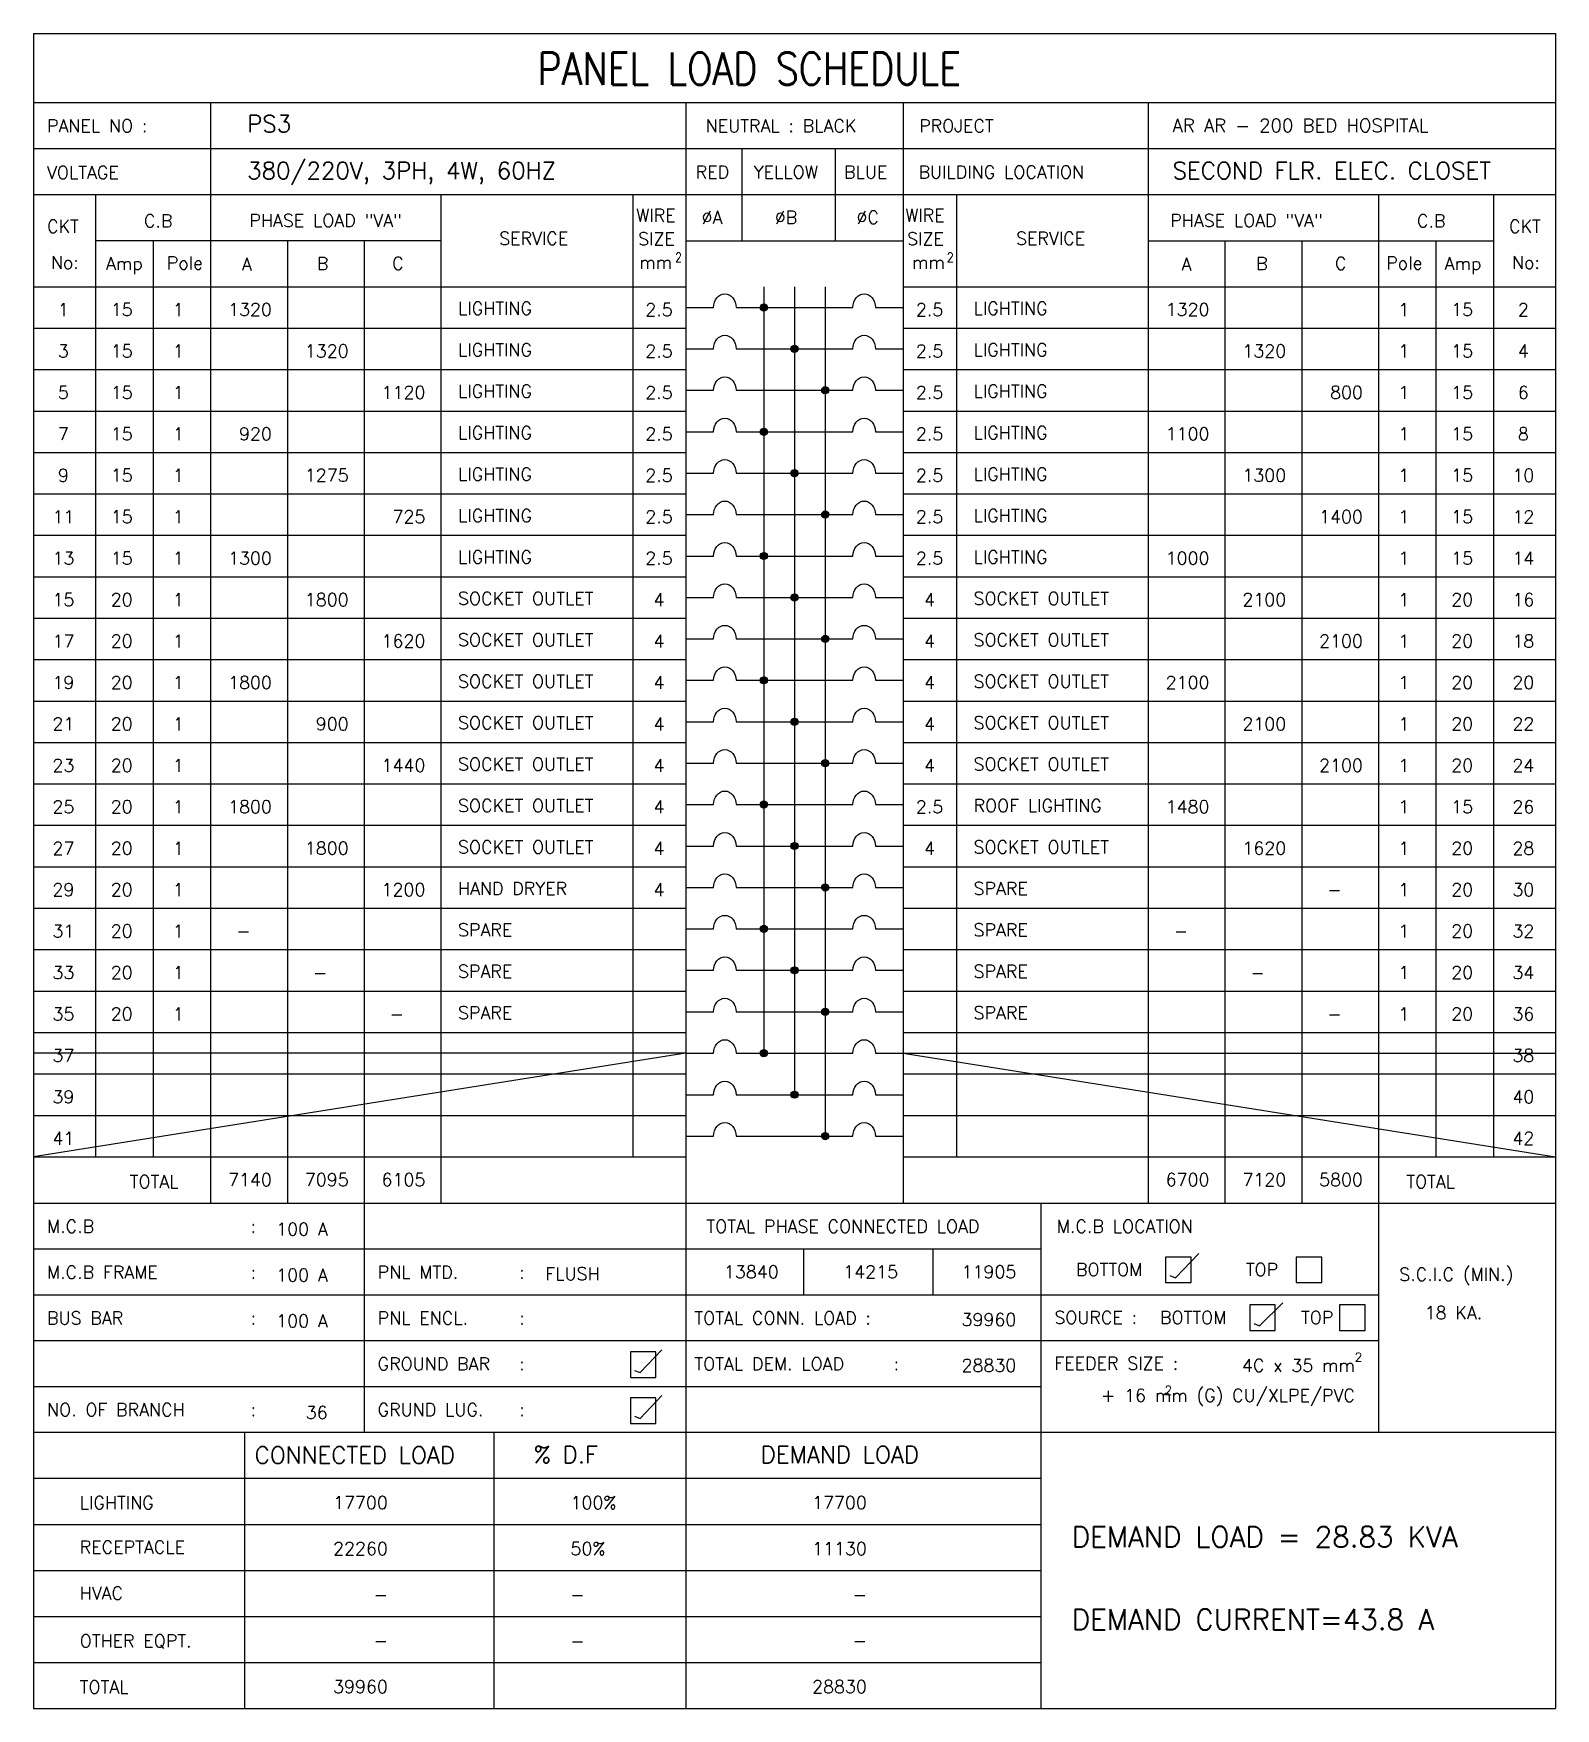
# Model space of a CAD drawing. Extents: x 2982 to 3085, y -78568 to -78488.
# Drawn here: x 2987.52 to 3008.31, y -78512.51 to -78489.63 of the extents above; entities that cross this region are included whole.
import ezdxf
from ezdxf.enums import TextEntityAlignment as Align

# ---------------------------------------------------------------- set-up
doc = ezdxf.new("R2010")
doc.units = 0
doc.header["$MEASUREMENT"] = 0
doc.layers.add('E-TXT', color=2, linetype='CONTINUOUS')
doc.layers.add('PANEL', color=2, linetype='CONTINUOUS')
doc.styles.add('ROMANS', font='ROMANS.shx', dxfattribs={"height": 0.4})
pattern_1 = [(315, (208030.419657, -76456.545153), (0.00864749998874, 0.00864749998874), [])]
pattern_2 = [(315, (208030.419657, -76454.847012), (0.00864749998874, 0.00864749998874), [])]
pattern_3 = [(315, (208030.419657, -76453.14887), (0.00864749998874, 0.00864749998874), [])]
pattern_4 = [(315, (208030.419657, -76451.450729), (0.00864749998874, 0.00864749998874), [])]
pattern_5 = [(315, (208030.419657, -76449.752588), (0.00864749998874, 0.00864749998874), [])]
pattern_6 = [(315, (208030.419657, -76448.054447), (0.00864749998874, 0.00864749998874), [])]

msp = doc.modelspace()

# ---------------------------------------------------------------- hatches: boundary and pattern name
at = {"layer": 'PANEL', "linetype": 'Continuous'}
h = msp.add_hatch(dxfattribs=at)
h.set_pattern_fill('ANSI31', color=256, scale=0.068485, angle=406.041, style=0)
h.set_pattern_definition([(91.040959325, (208030.4196574, -76448.054447), (-0.00855917542476, -0.00015552164567), [])])
h.paths.add_polyline_path([(2997.443, -78493.373, 1), (2997.541, -78493.373, 1)])
h = msp.add_hatch(dxfattribs=at)
h.set_pattern_fill('ANSI31', color=256, scale=0.097835, angle=270, style=0)
h.set_pattern_definition(pattern_6)
h.paths.add_polyline_path([(2997.862, -78493.939, 1), (2997.96, -78493.939, 1)])
h = msp.add_hatch(dxfattribs=at)
h.set_pattern_fill('ANSI31', color=256, scale=0.097835, angle=270, style=0)
h.set_pattern_definition(pattern_6)
h.paths.add_polyline_path([(2998.379, -78494.505, 1), (2998.282, -78494.505, 1)])
h = msp.add_hatch(dxfattribs=at)
h.set_pattern_fill('ANSI31', color=256, scale=0.097835, angle=270, style=0)
h.set_pattern_definition(pattern_6)
h.paths.add_polyline_path([(2997.541, -78495.071, 1), (2997.443, -78495.071, 1)])
h = msp.add_hatch(dxfattribs=at)
h.set_pattern_fill('ANSI31', color=256, scale=0.097835, angle=270, style=0)
h.set_pattern_definition(pattern_6)
h.paths.add_polyline_path([(2997.96, -78495.637, 1), (2997.862, -78495.637, 1)])
h = msp.add_hatch(dxfattribs=at)
h.set_pattern_fill('ANSI31', color=256, scale=0.097835, angle=270, style=0)
h.set_pattern_definition(pattern_6)
h.paths.add_polyline_path([(2998.379, -78496.203, 1), (2998.282, -78496.203, 1)])
h = msp.add_hatch(dxfattribs=at)
h.set_pattern_fill('ANSI31', color=256, scale=0.097835, angle=270, style=0)
h.set_pattern_definition(pattern_5)
h.paths.add_polyline_path([(2997.541, -78496.769, 1), (2997.443, -78496.769, 1)])
h = msp.add_hatch(dxfattribs=at)
h.set_pattern_fill('ANSI31', color=256, scale=0.097835, angle=270, style=0)
h.set_pattern_definition(pattern_5)
h.paths.add_polyline_path([(2997.96, -78497.335, 1), (2997.862, -78497.335, 1)])
h = msp.add_hatch(dxfattribs=at)
h.set_pattern_fill('ANSI31', color=256, scale=0.097835, angle=270, style=0)
h.set_pattern_definition(pattern_5)
h.paths.add_polyline_path([(2998.379, -78497.901, 1), (2998.282, -78497.901, 1)])
h = msp.add_hatch(dxfattribs=at)
h.set_pattern_fill('ANSI31', color=256, scale=0.097835, angle=270, style=0)
h.set_pattern_definition(pattern_4)
h.paths.add_polyline_path([(2997.541, -78498.467, 1), (2997.443, -78498.467, 1)])
h = msp.add_hatch(dxfattribs=at)
h.set_pattern_fill('ANSI31', color=256, scale=0.097835, angle=270, style=0)
h.set_pattern_definition(pattern_4)
h.paths.add_polyline_path([(2997.96, -78499.033, 1), (2997.862, -78499.033, 1)])
h = msp.add_hatch(dxfattribs=at)
h.set_pattern_fill('ANSI31', color=256, scale=0.097835, angle=270, style=0)
h.set_pattern_definition(pattern_4)
h.paths.add_polyline_path([(2998.379, -78499.599, 1), (2998.282, -78499.599, 1)])
h = msp.add_hatch(dxfattribs=at)
h.set_pattern_fill('ANSI31', color=256, scale=0.097835, angle=270, style=0)
h.set_pattern_definition(pattern_3)
h.paths.add_polyline_path([(2997.541, -78500.165, 1), (2997.443, -78500.165, 1)])
h = msp.add_hatch(dxfattribs=at)
h.set_pattern_fill('ANSI31', color=256, scale=0.097835, angle=270, style=0)
h.set_pattern_definition(pattern_3)
h.paths.add_polyline_path([(2997.96, -78500.731, 1), (2997.862, -78500.731, 1)])
h = msp.add_hatch(dxfattribs=at)
h.set_pattern_fill('ANSI31', color=256, scale=0.097835, angle=270, style=0)
h.set_pattern_definition(pattern_3)
h.paths.add_polyline_path([(2998.379, -78501.297, 1), (2998.282, -78501.297, 1)])
h = msp.add_hatch(dxfattribs=at)
h.set_pattern_fill('ANSI31', color=256, scale=0.097835, angle=270, style=0)
h.set_pattern_definition(pattern_2)
h.paths.add_polyline_path([(2997.541, -78501.863, 1), (2997.443, -78501.863, 1)])
h = msp.add_hatch(dxfattribs=at)
h.set_pattern_fill('ANSI31', color=256, scale=0.097835, angle=270, style=0)
h.set_pattern_definition(pattern_2)
h.paths.add_polyline_path([(2997.96, -78502.429, 1), (2997.862, -78502.429, 1)])
h = msp.add_hatch(dxfattribs=at)
h.set_pattern_fill('ANSI31', color=256, scale=0.097835, angle=270, style=0)
h.set_pattern_definition(pattern_2)
h.paths.add_polyline_path([(2998.379, -78502.996, 1), (2998.282, -78502.996, 1)])
h = msp.add_hatch(dxfattribs=at)
h.set_pattern_fill('ANSI31', color=256, scale=0.097835, angle=270, style=0)
h.set_pattern_definition(pattern_1)
h.paths.add_polyline_path([(2997.541, -78503.562, 1), (2997.443, -78503.562, 1)])
h = msp.add_hatch(dxfattribs=at)
h.set_pattern_fill('ANSI31', color=256, scale=0.097835, angle=270, style=0)
h.set_pattern_definition(pattern_1)
h.paths.add_polyline_path([(2997.96, -78504.128, 1), (2997.862, -78504.128, 1)])
h = msp.add_hatch(dxfattribs=at)
h.set_pattern_fill('ANSI31', color=256, scale=0.097835, angle=270, style=0)
h.set_pattern_definition(pattern_1)
h.paths.add_polyline_path([(2998.379, -78504.694, 1), (2998.282, -78504.694, 1)])

# ---------------------------------------------------------------- linework, layer by layer
at = {"layer": 'PANEL', "color": 6}
for p, q in [((2987.516, -78489.631), (3008.306, -78489.631)), ((2987.516, -78489.631), (2987.516, -78512.514)), ((3008.306, -78489.631), (3008.306, -78512.514)), ((2987.516, -78512.514), (3008.306, -78512.514))]:
    msp.add_line(p, q, dxfattribs=at)
at = {"layer": 'PANEL', "color": 2}
for p, q in [((2987.516, -78490.574), (3008.306, -78490.574)), ((2996.426, -78490.574), (2996.426, -78505.61)), ((2999.396, -78490.574), (2999.396, -78505.61)), ((2987.516, -78491.832), (3008.306, -78491.832)), ((2996.426, -78492.464), (2999.396, -78492.464)), ((2987.516, -78505.61), (3008.306, -78505.61))]:
    msp.add_line(p, q, dxfattribs=at)
at = {"layer": 'PANEL', "color": 11}
for p, q in [((2989.935, -78490.574), (2989.935, -78505.61)), ((3002.742, -78490.574), (3002.742, -78505.61)), ((2988.363, -78491.832), (2988.363, -78504.977)), ((2993.08, -78491.832), (2993.08, -78505.61)), ((2995.701, -78491.832), (2995.701, -78504.977)), ((3000.122, -78491.832), (3000.122, -78504.977)), ((3005.887, -78491.832), (3005.887, -78508.74)), ((3007.459, -78491.832), (3007.459, -78504.977)), ((2993.08, -78492.461), (2988.363, -78492.461)), ((2989.149, -78492.461), (2989.149, -78504.977)), ((2990.984, -78492.461), (2990.984, -78505.61)), ((2992.032, -78492.461), (2992.032, -78508.74)), ((3002.742, -78492.461), (3007.459, -78492.461)), ((3003.791, -78492.461), (3003.791, -78505.61)), ((3004.839, -78492.461), (3004.839, -78505.61)), ((3006.673, -78492.461), (3006.673, -78504.977)), ((2987.516, -78493.09), (2996.426, -78493.09)), ((2999.396, -78493.09), (3008.306, -78493.09)), ((2987.516, -78493.656), (2996.426, -78493.656)), ((2999.396, -78493.656), (3008.306, -78493.656)), ((2987.516, -78494.222), (2996.426, -78494.222)), ((2999.396, -78494.222), (3008.306, -78494.222)), ((2987.516, -78494.788), (2996.426, -78494.788)), ((2999.396, -78494.788), (3008.306, -78494.788)), ((2987.516, -78495.354), (2996.426, -78495.354)), ((2999.396, -78495.354), (3008.306, -78495.354)), ((2987.516, -78495.92), (2996.426, -78495.92)), ((2999.396, -78495.92), (3008.306, -78495.92)), ((2987.516, -78496.486), (2996.426, -78496.486)), ((2999.396, -78496.486), (3008.306, -78496.486)), ((2987.516, -78497.052), (2996.426, -78497.052)), ((2999.396, -78497.052), (3008.306, -78497.052)), ((2987.516, -78497.618), (2996.426, -78497.618)), ((2999.396, -78497.618), (3008.306, -78497.618)), ((2987.516, -78498.184), (2996.426, -78498.184)), ((2999.396, -78498.184), (3008.306, -78498.184)), ((2987.516, -78498.75), (2996.426, -78498.75)), ((2999.396, -78498.75), (3008.306, -78498.75)), ((2987.516, -78499.316), (2996.426, -78499.316)), ((2999.396, -78499.316), (3008.306, -78499.316)), ((2987.516, -78499.882), (2996.426, -78499.882)), ((2999.396, -78499.882), (3008.306, -78499.882)), ((2987.516, -78500.448), (2996.426, -78500.448)), ((2999.396, -78500.448), (3008.306, -78500.448)), ((2987.516, -78501.014), (2996.426, -78501.014)), ((2999.396, -78501.014), (3008.306, -78501.014)), ((2987.516, -78501.58), (2996.426, -78501.58)), ((2999.396, -78501.58), (3008.306, -78501.58)), ((2987.516, -78502.146), (2996.426, -78502.146)), ((2999.396, -78502.146), (3008.306, -78502.146)), ((2987.516, -78502.713), (2996.426, -78502.713)), ((2999.396, -78502.713), (3008.306, -78502.713)), ((2987.516, -78503.279), (2996.426, -78503.279)), ((2999.396, -78503.279), (3008.306, -78503.279)), ((2987.516, -78503.845), (2996.426, -78503.845)), ((2999.396, -78503.845), (3008.306, -78503.845)), ((2987.516, -78504.411), (2996.426, -78504.411)), ((2999.396, -78504.411), (3008.306, -78504.411)), ((2987.516, -78504.977), (2996.426, -78504.977)), ((2999.396, -78504.977), (3008.306, -78504.977)), ((2996.426, -78505.61), (2996.426, -78512.514)), ((3001.278, -78505.61), (3001.278, -78508.74)), ((2987.516, -78506.236), (3001.278, -78506.236)), ((2998.032, -78506.236), (2998.032, -78506.862)), ((2999.803, -78506.236), (2999.803, -78506.862)), ((2987.516, -78506.862), (3005.887, -78506.862)), ((2987.516, -78507.488), (3005.887, -78507.488)), ((2987.516, -78508.114), (3001.278, -78508.114)), ((2987.516, -78508.74), (3008.306, -78508.74)), ((2990.397, -78508.74), (2990.397, -78512.514)), ((2993.806, -78508.74), (2993.806, -78512.514)), ((3001.278, -78508.74), (3001.278, -78512.514)), ((2987.516, -78509.369), (3001.278, -78509.369)), ((2987.516, -78509.998), (3001.278, -78509.998)), ((2987.516, -78510.627), (3001.278, -78510.627)), ((2987.516, -78511.256), (3001.278, -78511.256)), ((2987.516, -78511.885), (3001.278, -78511.885))]:
    msp.add_line(p, q, dxfattribs=at)
at = {"layer": 'PANEL'}
for p, q in [((2987.516, -78491.2), (3008.306, -78491.2)), ((2997.196, -78492.464), (2997.196, -78491.2)), ((2998.472, -78492.464), (2998.472, -78491.2)), ((2997.492, -78493.09), (2997.492, -78503.562)), ((2997.911, -78493.09), (2997.911, -78504.128)), ((2998.331, -78493.09), (2998.331, -78504.694)), ((2996.426, -78493.373), (2996.805, -78493.373)), ((2997.113, -78493.373), (2998.709, -78493.373)), ((2999.017, -78493.373), (2999.396, -78493.373)), ((2996.426, -78493.939), (2996.805, -78493.939)), ((2997.113, -78493.939), (2998.709, -78493.939)), ((2999.017, -78493.939), (2999.396, -78493.939)), ((2996.426, -78494.505), (2996.805, -78494.505)), ((2997.113, -78494.505), (2998.709, -78494.505)), ((2999.017, -78494.505), (2999.396, -78494.505)), ((2996.426, -78495.071), (2996.805, -78495.071)), ((2997.113, -78495.071), (2998.709, -78495.071)), ((2999.017, -78495.071), (2999.396, -78495.071)), ((2996.426, -78495.637), (2996.805, -78495.637)), ((2997.113, -78495.637), (2998.709, -78495.637)), ((2999.017, -78495.637), (2999.396, -78495.637)), ((2996.426, -78496.203), (2996.805, -78496.203)), ((2997.113, -78496.203), (2998.709, -78496.203)), ((2999.017, -78496.203), (2999.396, -78496.203)), ((2996.426, -78496.769), (2996.805, -78496.769)), ((2997.113, -78496.769), (2998.709, -78496.769)), ((2999.017, -78496.769), (2999.396, -78496.769)), ((2996.426, -78497.335), (2996.805, -78497.335)), ((2997.113, -78497.335), (2998.709, -78497.335)), ((2999.017, -78497.335), (2999.396, -78497.335)), ((2996.426, -78497.901), (2996.805, -78497.901)), ((2997.113, -78497.901), (2998.709, -78497.901)), ((2999.017, -78497.901), (2999.396, -78497.901)), ((2996.426, -78498.467), (2996.805, -78498.467)), ((2997.113, -78498.467), (2998.709, -78498.467)), ((2999.017, -78498.467), (2999.396, -78498.467)), ((2996.426, -78499.033), (2996.805, -78499.033)), ((2997.113, -78499.033), (2998.709, -78499.033)), ((2999.017, -78499.033), (2999.396, -78499.033)), ((2996.426, -78499.599), (2996.805, -78499.599)), ((2997.113, -78499.599), (2998.709, -78499.599)), ((2999.017, -78499.599), (2999.396, -78499.599)), ((2996.426, -78500.165), (2996.805, -78500.165)), ((2997.113, -78500.165), (2998.709, -78500.165)), ((2999.017, -78500.165), (2999.396, -78500.165)), ((2996.426, -78500.731), (2996.805, -78500.731)), ((2997.113, -78500.731), (2998.709, -78500.731)), ((2999.017, -78500.731), (2999.396, -78500.731)), ((2996.426, -78501.297), (2996.805, -78501.297)), ((2997.113, -78501.297), (2998.709, -78501.297)), ((2999.017, -78501.297), (2999.396, -78501.297)), ((2996.426, -78501.863), (2996.805, -78501.863)), ((2997.113, -78501.863), (2998.709, -78501.863)), ((2999.017, -78501.863), (2999.396, -78501.863)), ((2996.426, -78502.429), (2996.805, -78502.429)), ((2997.113, -78502.429), (2998.709, -78502.429)), ((2999.017, -78502.429), (2999.396, -78502.429)), ((2996.426, -78502.996), (2996.805, -78502.996)), ((2997.113, -78502.996), (2998.709, -78502.996)), ((2999.017, -78502.996), (2999.396, -78502.996)), ((2996.426, -78503.562), (2996.805, -78503.562)), ((2997.113, -78503.562), (2998.709, -78503.562)), ((2999.017, -78503.562), (2999.396, -78503.562)), ((2996.426, -78504.128), (2996.805, -78504.128)), ((2997.113, -78504.128), (2998.709, -78504.128)), ((2999.017, -78504.128), (2999.396, -78504.128)), ((2996.426, -78504.694), (2996.805, -78504.694)), ((2997.113, -78504.694), (2998.709, -78504.694)), ((2999.017, -78504.694), (2999.396, -78504.694)), ((3003.114, -78506.629), (3003.433, -78506.297)), ((3003.039, -78506.599), (3003.114, -78506.629)), ((3004.261, -78507.285), (3004.58, -78506.972)), ((3004.186, -78507.254), (3004.261, -78507.285)), ((2995.801, -78507.925), (2996.1, -78507.613)), ((2995.726, -78507.895), (2995.801, -78507.925)), ((2995.801, -78508.553), (2996.1, -78508.24)), ((2995.726, -78508.522), (2995.801, -78508.553))]:
    msp.add_line(p, q, dxfattribs=at)
at = {"layer": 'PANEL', "color": 7}
for p, q in [((2996.426, -78503.562), (2987.516, -78504.977)), ((2996.426, -78503.562), (2987.516, -78503.562)), ((2999.396, -78503.562), (3008.306, -78504.977)), ((2999.396, -78503.562), (3008.306, -78503.562))]:
    msp.add_line(p, q, dxfattribs=at)
at = {"layer": 'PANEL', "color": 11}
for points in [[(3003.331, -78506.346), (3002.981, -78506.346), (3002.981, -78506.696), (3003.331, -78506.696)], [(3005.115, -78506.346), (3004.766, -78506.346), (3004.766, -78506.696), (3005.115, -78506.696)], [(3004.478, -78507.001), (3004.129, -78507.001), (3004.129, -78507.351), (3004.478, -78507.351)], [(3005.705, -78507.001), (3005.356, -78507.001), (3005.356, -78507.351), (3005.705, -78507.351)], [(2996.018, -78507.642), (2995.669, -78507.642), (2995.669, -78507.991), (2996.018, -78507.991)], [(2996.018, -78508.269), (2995.669, -78508.269), (2995.669, -78508.619), (2996.018, -78508.619)]]:
    msp.add_lwpolyline(points, close=True, dxfattribs=at)
at = {"layer": 'PANEL'}
for centre in [(2997.492, -78493.373), (2997.911, -78493.939), (2998.331, -78494.505), (2997.492, -78495.071), (2997.911, -78495.637), (2998.331, -78496.203), (2997.492, -78496.769), (2997.911, -78497.335), (2998.331, -78497.901), (2997.492, -78498.467), (2997.911, -78499.033), (2998.331, -78499.599), (2997.492, -78500.165), (2997.911, -78500.731), (2998.331, -78501.297), (2997.492, -78501.863), (2997.911, -78502.429), (2998.331, -78502.996), (2997.492, -78503.562), (2997.911, -78504.128), (2998.331, -78504.694)]:
    msp.add_circle(centre, 0.0489, dxfattribs=at)
at = {"layer": 'PANEL', "extrusion": (0, 0, -1)}
for centre in [(2996.959, -78493.373), (2998.863, -78493.373), (2996.959, -78493.939), (2998.863, -78493.939), (2996.959, -78494.505), (2998.863, -78494.505), (2996.959, -78495.071), (2998.863, -78495.071), (2996.959, -78495.637), (2998.863, -78495.637), (2996.959, -78496.203), (2998.863, -78496.203), (2996.959, -78496.769), (2998.863, -78496.769), (2996.959, -78497.335), (2998.863, -78497.335), (2996.959, -78497.901), (2998.863, -78497.901), (2996.959, -78498.467), (2998.863, -78498.467), (2996.959, -78499.033), (2998.863, -78499.033), (2996.959, -78499.599), (2998.863, -78499.599), (2996.959, -78500.165), (2998.863, -78500.165), (2996.959, -78500.731), (2998.863, -78500.731), (2996.959, -78501.297), (2998.863, -78501.297), (2996.959, -78501.863), (2998.863, -78501.863), (2996.959, -78502.429), (2998.863, -78502.429), (2996.959, -78502.996), (2998.863, -78502.996), (2996.959, -78503.562), (2998.863, -78503.562), (2996.959, -78504.128), (2998.863, -78504.128), (2996.959, -78504.694), (2998.863, -78504.694)]:
    msp.add_ellipse(centre, major_axis=(0, 0.185), ratio=0.833333, start_param=-1.570796, end_param=1.570796, dxfattribs=at)

# ---------------------------------------------------------------- texts
at = {"layer": 'E-TXT', "style": 'ROMANS'}
for s, height, p in [('PS3', 0.2306, (2990.434, -78490.979)), ('AR AR - 200 BED HOSPITAL', 0.18169, (3003.075, -78490.977)), ('380/220V, 3PH, 4W, 60HZ', 0.23061, (2990.434, -78491.619)), ('SECOND FLR. ELEC. CLOSET', 0.23061, (3003.075, -78491.619)), ('15', 0.1747, (2988.571, -78493.489)), ('15', 0.1747, (3006.882, -78493.489)), ('15', 0.1747, (2988.571, -78494.055)), ('15', 0.1747, (3006.882, -78494.055)), ('15', 0.1747, (2988.571, -78494.621)), ('15', 0.1747, (3006.882, -78494.621)), ('15', 0.1747, (2988.571, -78495.187)), ('15', 0.1747, (3006.882, -78495.187)), ('15', 0.1747, (2988.571, -78495.753)), ('15', 0.1747, (3006.882, -78495.753)), ('15', 0.1747, (2988.571, -78496.319)), ('15', 0.1747, (3006.882, -78496.319)), ('15', 0.1747, (2988.571, -78496.886)), ('15', 0.1747, (3006.882, -78496.886)), ('20', 0.1747, (2988.571, -78497.452)), ('20', 0.1747, (3006.882, -78497.452)), ('20', 0.1747, (2988.571, -78498.018)), ('20', 0.1747, (3006.882, -78498.018)), ('20', 0.1747, (2988.571, -78498.584)), ('20', 0.1747, (3006.882, -78498.584)), ('20', 0.1747, (2988.571, -78499.15)), ('20', 0.1747, (3006.882, -78499.15)), ('20', 0.1747, (2988.571, -78499.716)), ('20', 0.1747, (3006.882, -78499.716)), ('20', 0.1747, (2988.571, -78500.282)), ('15', 0.1747, (3006.882, -78500.282)), ('20', 0.1747, (2988.571, -78500.848)), ('20', 0.1747, (3006.882, -78500.848)), ('20', 0.1747, (2988.571, -78501.414)), ('20', 0.1747, (3006.882, -78501.414)), ('20', 0.1747, (2988.571, -78501.98)), ('20', 0.1747, (3006.882, -78501.98)), ('20', 0.1747, (2988.571, -78502.546)), ('20', 0.1747, (3006.882, -78502.546)), ('20', 0.1747, (2988.571, -78503.112)), ('20', 0.1747, (3006.882, -78503.112))]:
    msp.add_text(s, height=height, dxfattribs=at).set_placement(p)
for s, height, p in [('1', 0.175, (2989.496, -78493.403)), ('2.5', 0.1747, (2996.06, -78493.403)), ('2.5', 0.1747, (2999.756, -78493.403)), ('1', 0.175, (3006.234, -78493.403)), ('1', 0.175, (2989.496, -78493.969)), ('2.5', 0.1747, (2996.06, -78493.969)), ('2.5', 0.1747, (2999.756, -78493.969)), ('1', 0.175, (3006.234, -78493.969)), ('1', 0.175, (2989.496, -78494.535)), ('2.5', 0.1747, (2996.06, -78494.535)), ('2.5', 0.1747, (2999.756, -78494.535)), ('1', 0.175, (3006.234, -78494.535)), ('1', 0.175, (2989.496, -78495.101)), ('2.5', 0.1747, (2996.06, -78495.101)), ('2.5', 0.1747, (2999.756, -78495.101)), ('1', 0.175, (3006.234, -78495.101)), ('1', 0.175, (2989.496, -78495.667)), ('2.5', 0.1747, (2996.06, -78495.667)), ('2.5', 0.1747, (2999.756, -78495.667)), ('1', 0.175, (3006.234, -78495.667)), ('1', 0.175, (2989.496, -78496.233)), ('2.5', 0.1747, (2996.06, -78496.233)), ('2.5', 0.1747, (2999.756, -78496.233)), ('1', 0.175, (3006.234, -78496.233)), ('1', 0.175, (2989.496, -78496.799)), ('2.5', 0.1747, (2996.06, -78496.799)), ('2.5', 0.1747, (2999.756, -78496.799)), ('1', 0.175, (3006.234, -78496.799)), ('1', 0.175, (2989.496, -78497.365)), ('4', 0.175, (2996.06, -78497.365)), ('4', 0.175, (2999.756, -78497.365)), ('1', 0.175, (3006.234, -78497.365)), ('1', 0.175, (2989.496, -78497.931)), ('4', 0.175, (2996.06, -78497.931)), ('4', 0.175, (2999.756, -78497.931)), ('1', 0.175, (3006.234, -78497.931)), ('1', 0.175, (2989.496, -78498.497)), ('4', 0.175, (2996.06, -78498.497)), ('4', 0.175, (2999.756, -78498.497)), ('1', 0.175, (3006.234, -78498.497)), ('1', 0.175, (2989.496, -78499.063)), ('4', 0.175, (2996.06, -78499.063)), ('4', 0.175, (2999.756, -78499.063)), ('1', 0.175, (3006.234, -78499.063)), ('1', 0.175, (2989.496, -78499.63)), ('4', 0.175, (2996.06, -78499.63)), ('4', 0.175, (2999.756, -78499.63)), ('1', 0.175, (3006.234, -78499.63)), ('1', 0.175, (2989.496, -78500.196)), ('4', 0.175, (2996.06, -78500.196)), ('2.5', 0.1747, (2999.756, -78500.196)), ('1', 0.175, (3006.234, -78500.196)), ('1', 0.175, (2989.496, -78500.762)), ('4', 0.175, (2996.06, -78500.762)), ('4', 0.175, (2999.756, -78500.762)), ('1', 0.175, (3006.234, -78500.762)), ('1', 0.175, (2989.496, -78501.328)), ('4', 0.175, (2996.06, -78501.328)), ('1', 0.175, (3006.234, -78501.328)), ('1', 0.175, (2989.496, -78501.894)), ('1', 0.175, (3006.234, -78501.894)), ('1', 0.175, (2989.496, -78502.46)), ('1', 0.175, (3006.234, -78502.46)), ('1', 0.175, (2989.496, -78503.026)), ('1', 0.175, (3006.234, -78503.026))]:
    msp.add_text(s, height=height, dxfattribs=at).set_placement(p, align=Align.MIDDLE)
for s, height, p in [('1320', 0.1747, (2990.773, -78493.489)), ('1320', 0.1747, (3003.58, -78493.489)), ('1320', 0.1747, (2991.821, -78494.055)), ('1320', 0.1747, (3004.628, -78494.055)), ('1120', 0.1747, (2992.869, -78494.621)), ('800', 0.1747, (3005.676, -78494.621)), ('920', 0.1747, (2990.773, -78495.187)), ('1100', 0.1747, (3003.58, -78495.187)), ('1275', 0.1747, (2991.821, -78495.753)), ('1300', 0.1747, (3004.628, -78495.753)), ('725', 0.1747, (2992.869, -78496.319)), ('1400', 0.1747, (3005.676, -78496.319)), ('1300', 0.1747, (2990.773, -78496.886)), ('1000', 0.1747, (3003.58, -78496.886)), ('1800', 0.1747, (2991.821, -78497.452)), ('2100', 0.1747, (3004.628, -78497.452)), ('1620', 0.1747, (2992.869, -78498.018)), ('2100', 0.1747, (3005.676, -78498.018)), ('1800', 0.1747, (2990.773, -78498.584)), ('2100', 0.1747, (3003.58, -78498.584)), ('900', 0.1747, (2991.821, -78499.15)), ('2100', 0.1747, (3004.628, -78499.15)), ('1440', 0.1747, (2992.869, -78499.716)), ('2100', 0.1747, (3005.676, -78499.716)), ('1800', 0.1747, (2990.773, -78500.282)), ('1480', 0.1747, (3003.58, -78500.282)), ('1800', 0.1747, (2991.821, -78500.848)), ('1620', 0.1747, (3004.628, -78500.848)), ('1200', 0.1747, (2992.869, -78501.414)), ('-', 0.175, (3005.384, -78501.414)), ('-', 0.175, (2990.481, -78501.98)), ('-', 0.175, (3003.288, -78501.98)), ('-', 0.175, (2991.529, -78502.546)), ('-', 0.175, (3004.336, -78502.546)), ('-', 0.175, (2992.577, -78503.112)), ('-', 0.175, (3005.384, -78503.112)), ('7140', 0.1747, (2990.773, -78505.376)), ('7095', 0.1747, (2991.821, -78505.376)), ('6105', 0.1747, (2992.869, -78505.376)), ('6700', 0.1747, (3003.58, -78505.376)), ('7120', 0.1747, (3004.628, -78505.376)), ('5800', 0.1747, (3005.676, -78505.376)), ('100 A', 0.1747, (2991.535, -78506.053)), ('100 A', 0.1747, (2991.535, -78506.68)), ('FLUSH', 0.1747, (2995.249, -78506.662)), ('13840', 0.1747, (2997.696, -78506.635)), ('14215', 0.1747, (2999.325, -78506.635)), ('11905', 0.1747, (3000.941, -78506.635)), ('100 A', 0.1747, (2991.535, -78507.306)), ('39960', 0.1747, (3000.941, -78507.288)), ('2', 0.122, (3005.667, -78507.775)), ('28830', 0.1747, (3000.941, -78507.914)), ('4C x 35 mm', 0.1747, (3005.566, -78507.914)), ('+ 16 mm (G) CU/XLPE/PVC', 0.17471, (3005.566, -78508.324)), ('2', 0.122, (3003.07, -78508.227)), ('36', 0.1747, (2991.535, -78508.558)), ('17700', 0.1747, (2992.357, -78509.788)), ('17700', 0.1747, (2998.9, -78509.788)), ('22260', 0.1747, (2992.357, -78510.417)), ('11130', 0.1747, (2998.9, -78510.417)), ('-', 0.175, (2992.357, -78511.046)), ('-', 0.175, (2998.9, -78511.046)), ('-', 0.175, (2992.357, -78511.674)), ('-', 0.175, (2998.9, -78511.674)), ('39960', 0.1747, (2992.357, -78512.303)), ('28830', 0.1747, (2998.9, -78512.303))]:
    msp.add_text(s, height=height, dxfattribs=at).set_placement(p, align=Align.RIGHT)
at = {"layer": 'PANEL', "color": 6, "style": 'ROMANS', "width": 0.833333}
msp.add_text('PANEL LOAD SCHEDULE', height=0.44026, dxfattribs=at).set_placement((2994.401, -78490.33))
at = {"layer": 'PANEL', "style": 'ROMANS'}
for s, height, p in [('PANEL NO :', 0.1747, (2987.701, -78490.979)), ('NEUTRAL : BLACK', 0.17471, (2996.698, -78490.979)), ('PROJECT', 0.1747, (2999.614, -78490.979)), ('VOLTAGE', 0.1747, (2987.701, -78491.617)), ('RED', 0.1747, (2996.561, -78491.611)), ('YELLOW', 0.1747, (2997.354, -78491.611)), ('BLUE', 0.1747, (2998.588, -78491.611)), ('BUILDING LOCATION', 0.17471, (2999.605, -78491.611)), ('C.B', 0.1747, (2989.025, -78492.278)), ('PHASE LOAD "VA"', 0.17471, (2990.465, -78492.272)), ('WIRE', 0.1747, (2995.749, -78492.202)), ('%%CA', 0.1747, (2996.642, -78492.23)), ('%%CB', 0.1747, (2997.642, -78492.23)), ('%%CC', 0.1747, (2998.757, -78492.23)), ('WIRE', 0.1747, (2999.424, -78492.202)), ('PHASE LOAD "VA"', 0.17471, (3003.044, -78492.272)), ('C.B', 0.1747, (3006.414, -78492.278)), ('CKT', 0.1747, (2987.701, -78492.353)), ('SERVICE', 0.1747, (2993.877, -78492.517)), ('SIZE', 0.1747, (2995.775, -78492.523)), ('SIZE', 0.1747, (2999.449, -78492.523)), ('SERVICE', 0.1747, (3000.938, -78492.517)), ('CKT', 0.1747, (3007.672, -78492.353)), ('No:', 0.1747, (2987.753, -78492.846)), ('Amp', 0.1747, (2988.507, -78492.86)), ('Pole', 0.1747, (2989.337, -78492.853)), ('A', 0.175, (2990.363, -78492.869)), ('B', 0.175, (2991.387, -78492.861)), ('C', 0.175, (2992.415, -78492.859)), ('mm', 0.1747, (2995.791, -78492.844)), ('mm', 0.1747, (2999.516, -78492.844)), ('A', 0.175, (3003.199, -78492.869)), ('B', 0.175, (3004.217, -78492.861)), ('C', 0.175, (3005.294, -78492.859)), ('Pole', 0.1747, (3005.994, -78492.853)), ('Amp', 0.1747, (3006.792, -78492.86)), ('No:', 0.1747, (3007.712, -78492.846)), ('LIGHTING', 0.1747, (2993.315, -78493.473)), ('LIGHTING', 0.1747, (3000.357, -78493.473)), ('LIGHTING', 0.1747, (2993.315, -78494.039)), ('LIGHTING', 0.1747, (3000.357, -78494.039)), ('LIGHTING', 0.1747, (2993.315, -78494.605)), ('LIGHTING', 0.1747, (3000.357, -78494.605)), ('LIGHTING', 0.1747, (2993.315, -78495.172)), ('LIGHTING', 0.1747, (3000.357, -78495.172)), ('LIGHTING', 0.1747, (2993.315, -78495.738)), ('LIGHTING', 0.1747, (3000.357, -78495.738)), ('LIGHTING', 0.1747, (2993.315, -78496.304)), ('LIGHTING', 0.1747, (3000.357, -78496.304)), ('LIGHTING', 0.1747, (2993.315, -78496.87)), ('LIGHTING', 0.1747, (3000.357, -78496.87)), ('SOCKET OUTLET', 0.17471, (2993.315, -78497.436)), ('SOCKET OUTLET', 0.17471, (3000.357, -78497.436)), ('SOCKET OUTLET', 0.17471, (2993.315, -78498.002)), ('SOCKET OUTLET', 0.17471, (3000.357, -78498.002)), ('SOCKET OUTLET', 0.17471, (2993.315, -78498.568)), ('SOCKET OUTLET', 0.17471, (3000.357, -78498.568)), ('SOCKET OUTLET', 0.17471, (2993.315, -78499.134)), ('SOCKET OUTLET', 0.17471, (3000.357, -78499.134)), ('SOCKET OUTLET', 0.17471, (2993.315, -78499.7)), ('SOCKET OUTLET', 0.17471, (3000.357, -78499.7)), ('SOCKET OUTLET', 0.17471, (2993.315, -78500.266)), ('ROOF LIGHTING', 0.17471, (3000.357, -78500.266)), ('SOCKET OUTLET', 0.17471, (2993.315, -78500.832)), ('SOCKET OUTLET', 0.17471, (3000.357, -78500.832)), ('HAND DRYER', 0.1747, (2993.315, -78501.398)), ('SPARE', 0.1747, (3000.357, -78501.398)), ('SPARE', 0.1747, (2993.315, -78501.964)), ('SPARE', 0.1747, (3000.357, -78501.964)), ('SPARE', 0.1747, (2993.315, -78502.53)), ('SPARE', 0.1747, (3000.357, -78502.53)), ('SPARE', 0.1747, (2993.315, -78503.096)), ('SPARE', 0.1747, (3000.357, -78503.096)), ('TOTAL', 0.1747, (2988.831, -78505.403)), ('TOTAL', 0.1747, (3006.268, -78505.403)), ('M.C.B', 0.1747, (2987.701, -78506.014)), (':', 0.175, (2990.483, -78506.014)), ('TOTAL PHASE CONNECTED LOAD', 0.17471, (2996.708, -78506.014)), ('M.C.B LOCATION', 0.17471, (3001.494, -78506.014)), ('M.C.B FRAME', 0.17471, (2987.701, -78506.641)), (':', 0.175, (2990.483, -78506.641)), ('PNL MTD.', 0.1747, (2992.217, -78506.641)), (':', 0.175, (2994.151, -78506.641)), ('BOTTOM', 0.1747, (3001.756, -78506.604)), ('TOP', 0.1747, (3004.076, -78506.604)), ('S.C.I.C (MIN.)', 0.17471, (3006.172, -78506.67)), ('18 KA.', 0.1747, (3006.519, -78507.194)), ('BUS BAR', 0.1747, (2987.701, -78507.267)), (':', 0.175, (2990.483, -78507.267)), ('PNL ENCL.', 0.1747, (2992.217, -78507.267)), (':', 0.175, (2994.151, -78507.267)), ('TOTAL CONN. LOAD :', 0.17471, (2996.544, -78507.267)), ('SOURCE :', 0.1747, (3001.461, -78507.259)), ('BOTTOM', 0.1747, (3002.904, -78507.259)), ('TOP', 0.1747, (3004.83, -78507.259)), ('GROUND BAR', 0.1747, (2992.217, -78507.893)), ('TOTAL DEM. LOAD ', 0.17471, (2996.544, -78507.893)), ('FEEDER SIZE :', 0.17471, (3001.461, -78507.885)), (':', 0.175, (2994.151, -78507.893)), (':', 0.175, (2999.265, -78507.893)), ('NO. OF BRANCH', 0.17471, (2987.701, -78508.519)), (':', 0.175, (2990.483, -78508.519)), ('GRUND LUG.', 0.1747, (2992.217, -78508.519)), (':', 0.175, (2994.151, -78508.519)), ('CONNECTED LOAD', 0.23061, (2990.537, -78509.167)), ('% D.F', 0.2306, (2994.348, -78509.16)), ('DEMAND LOAD', 0.23061, (2997.449, -78509.16)), ('LIGHTING', 0.1747, (2988.148, -78509.789)), ('100%', 0.1747, (2994.851, -78509.789)), ('RECEPTACLE', 0.1747, (2988.148, -78510.396)), ('50%', 0.1747, (2994.851, -78510.418)), ('DEMAND LOAD = 28.83 KVA', 0.27953, (3001.698, -78510.309)), ('HVAC', 0.1747, (2988.148, -78511.026)), ('-', 0.175, (2994.851, -78511.047)), ('DEMAND CURRENT=43.8 A', 0.27953, (3001.698, -78511.437)), ('OTHER EQPT.', 0.17471, (2988.148, -78511.678)), ('-', 0.175, (2994.851, -78511.676)), ('TOTAL', 0.1747, (2988.148, -78512.307))]:
    msp.add_text(s, height=height, dxfattribs=at).set_placement(p)
at = {"layer": 'PANEL', "style": 'ROMANS', "width": 0.833333}
for p in [(2996.279, -78492.755), (2999.992, -78492.755)]:
    msp.add_text('2', height=0.132, dxfattribs=at).set_placement(p)
at = {"layer": 'PANEL', "style": 'ROMANS'}
for s, height, p in [('1', 0.175, (2987.924, -78493.403)), ('2', 0.175, (3007.867, -78493.403)), ('3', 0.175, (2987.924, -78493.969)), ('4', 0.175, (3007.867, -78493.969)), ('5', 0.175, (2987.924, -78494.535)), ('6', 0.175, (3007.867, -78494.535)), ('7', 0.175, (2987.924, -78495.101)), ('8', 0.175, (3007.867, -78495.101)), ('9', 0.175, (2987.924, -78495.667)), ('10', 0.1747, (3007.867, -78495.667)), ('11', 0.1747, (2987.924, -78496.233)), ('12', 0.1747, (3007.867, -78496.233)), ('13', 0.1747, (2987.924, -78496.799)), ('14', 0.1747, (3007.867, -78496.799)), ('15', 0.1747, (2987.924, -78497.365)), ('16', 0.1747, (3007.867, -78497.365)), ('17', 0.1747, (2987.924, -78497.931)), ('18', 0.1747, (3007.867, -78497.931)), ('19', 0.1747, (2987.924, -78498.497)), ('20', 0.1747, (3007.867, -78498.497)), ('21', 0.1747, (2987.924, -78499.063)), ('22', 0.1747, (3007.867, -78499.063)), ('23', 0.1747, (2987.924, -78499.63)), ('24', 0.1747, (3007.867, -78499.63)), ('25', 0.1747, (2987.924, -78500.196)), ('26', 0.1747, (3007.867, -78500.196)), ('27', 0.1747, (2987.924, -78500.762)), ('28', 0.1747, (3007.867, -78500.762)), ('29', 0.1747, (2987.924, -78501.328)), ('30', 0.1747, (3007.867, -78501.328)), ('31', 0.1747, (2987.924, -78501.894)), ('32', 0.1747, (3007.867, -78501.894)), ('33', 0.1747, (2987.924, -78502.46)), ('34', 0.1747, (3007.867, -78502.46)), ('35', 0.1747, (2987.924, -78503.026)), ('36', 0.1747, (3007.867, -78503.026)), ('37', 0.1747, (2987.924, -78503.592)), ('38', 0.1747, (3007.867, -78503.592)), ('39', 0.1747, (2987.924, -78504.158)), ('40', 0.1747, (3007.867, -78504.158)), ('41', 0.1747, (2987.924, -78504.724)), ('42', 0.1747, (3007.867, -78504.724))]:
    msp.add_text(s, height=height, dxfattribs=at).set_placement(p, align=Align.MIDDLE)

doc.saveas('drawing.dxf')
